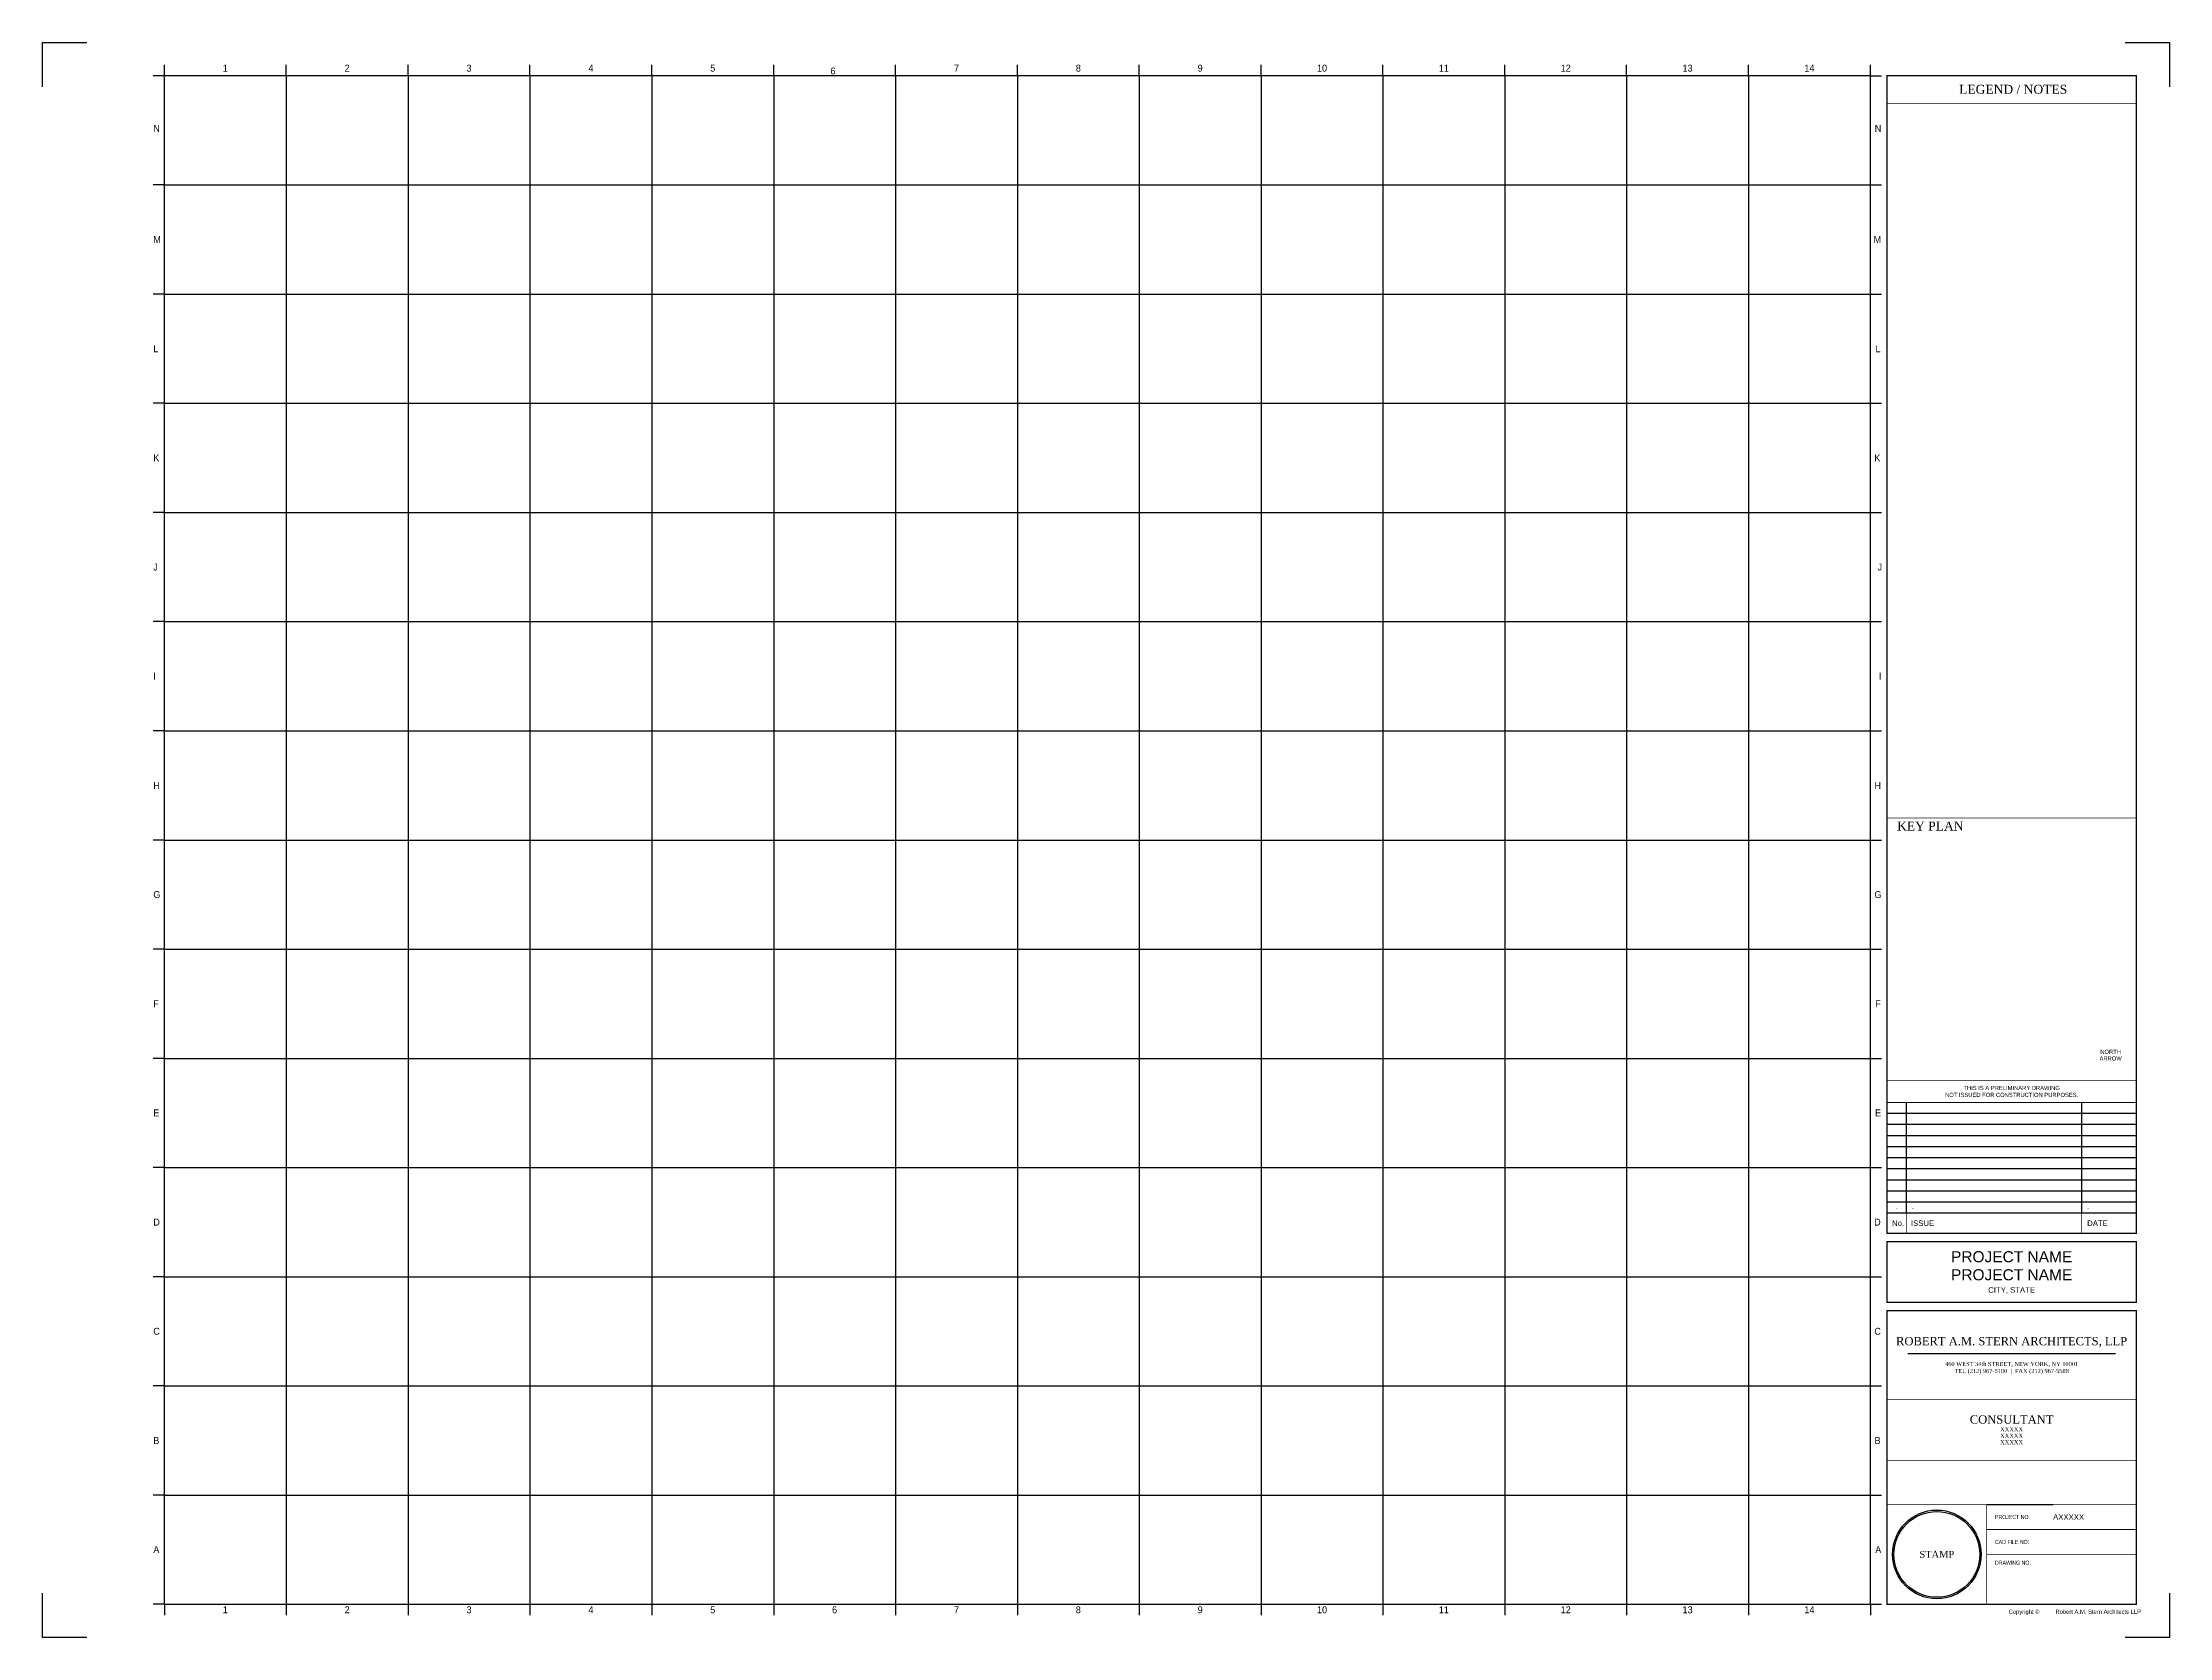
# Model space of a CAD drawing. Header units: inches. Extents: x 0 to 48, y 0 to 36.
import ezdxf
from ezdxf.enums import TextEntityAlignment as Align

# ---------------------------------------------------------------- set-up
doc = ezdxf.new("R2010")
doc.units = ezdxf.units.IN
doc.header["$MEASUREMENT"] = 0
doc.linetypes.add('DASHEDX2', pattern=[1.5, 1, -0.5])
for name, color, linetype in [('A-ANNO-NPLT-GRID', 8, 'Continuous'), ('A-ANNO-TTLB', 3, 'Continuous'), ('A-ANNO-TTLB-NFC', 3, 'Continuous')]:
    doc.layers.add(name, color=color, linetype=linetype)
doc.styles.add('Sans', font='swissl.ttf')
doc.styles.add('SansAttr', font='swisscl.ttf')
doc.styles.get("Standard").update_dxf_attribs({"font": 'Dotum.ttf'})
doc.styles.add('TIMES', font='times.ttf', dxfattribs={"height": 0.125})

# ---------------------------------------------------------------- blocks, each defined once
blk = doc.blocks.new('TB_ISSUANCE INDEX')
at = {"layer": 'DEFPOINTS', "color": 8}
for p, q in [((5.625, 0), (0, 0)), ((0.438, 0), (0.438, 0.25)), ((4.394, 0), (4.394, 0.25))]:
    blk.add_line(p, q, dxfattribs=at)
blk.add_attdef('NO', text='', height=0.0938).set_placement((0.219, 0.125), align=Align.MIDDLE_CENTER)
for tag, p in [('ISSUEDFOR', (0.562, 0.125)), ('ISSUEDATE', (4.519, 0.125))]:
    blk.add_attdef(tag, text='', height=0.0938).set_placement(p, align=Align.MIDDLE_LEFT)

msp = doc.modelspace()

# ---------------------------------------------------------------- linework, layer by layer
at = {"layer": 'A-ANNO-NPLT-GRID'}
for p, q in [((5.5, 35.25), (5.5, 0.75)), ((8.25, 35.25), (8.25, 0.75)), ((11, 35.25), (11, 0.75)), ((13.75, 35.25), (13.75, 0.75)), ((16.5, 35.25), (16.5, 0.75)), ((19.25, 35.25), (19.25, 0.75)), ((22, 35.25), (22, 0.75)), ((24.75, 35.25), (24.75, 0.75)), ((27.5, 35.25), (27.5, 0.75)), ((30.25, 35.25), (30.25, 0.75)), ((33, 35.25), (33, 0.75)), ((35.75, 35.25), (35.75, 0.75)), ((38.5, 35.25), (38.5, 0.75)), ((2.75, 32.786), (41.25, 32.786)), ((2.75, 30.321), (41.25, 30.321)), ((2.75, 27.857), (41.25, 27.857)), ((2.75, 25.393), (41.25, 25.393)), ((2.75, 22.929), (41.25, 22.929)), ((2.75, 20.464), (41.25, 20.464)), ((2.75, 18), (41.25, 18)), ((2.75, 15.536), (41.25, 15.536)), ((2.75, 13.071), (41.25, 13.071)), ((2.75, 10.607), (41.25, 10.607)), ((2.75, 8.143), (41.25, 8.143)), ((2.75, 5.679), (41.25, 5.679)), ((2.75, 3.214), (41.25, 3.214))]:
    msp.add_line(p, q, dxfattribs=at)
at = {"layer": 'A-ANNO-TTLB'}
for p, q in [((42.095, 6.407), (46.78, 6.407)), ((43.875, 3), (45.375, 3))]:
    msp.add_line(p, q, dxfattribs=at)
at = {"layer": 'A-ANNO-TTLB', "color": 5, "flags": 128}
for points in [[(0, 35), (0, 36), (1, 36)], [(47, 36), (48, 36), (48, 35)], [(1, 0), (0, 0), (0, 1)], [(48, 1), (48, 0), (47, 0)]]:
    msp.add_lwpolyline(points, dxfattribs=at)
at = {"layer": 'A-ANNO-TTLB', "const_width": 0.0312, "flags": 128}
for points in [[(41.25, 0.75), (2.75, 0.75), (2.75, 35.25), (41.25, 35.25)], [(41.625, 35.25), (47.25, 35.25), (47.25, 9.125), (41.625, 9.125)], [(41.625, 7.562), (47.25, 7.562), (47.25, 8.937), (41.625, 8.937)], [(47.25, 7.375), (41.625, 7.375), (41.625, 0.75), (47.25, 0.75)]]:
    msp.add_lwpolyline(points, close=True, dxfattribs=at)
at = {"layer": 'A-ANNO-TTLB', "const_width": 0.0156, "flags": 128}
for points in [[(41.625, 34.625), (47.25, 34.625)], [(41.625, 18.5), (47.25, 18.5)], [(41.625, 12.075), (47.25, 12.075)], [(42.063, 9.125), (42.063, 12.075)], [(46.019, 9.125), (46.019, 12.075)], [(41.625, 11.825), (47.25, 11.825)], [(41.625, 11.575), (47.25, 11.575)], [(41.625, 11.325), (47.25, 11.325)], [(41.625, 11.075), (47.25, 11.075)], [(41.625, 10.825), (47.25, 10.825)], [(41.625, 10.575), (47.25, 10.575)], [(41.625, 10.325), (47.25, 10.325)], [(41.625, 10.075), (47.25, 10.075)], [(41.625, 9.825), (47.25, 9.825)], [(41.625, 9.575), (47.25, 9.575)], [(41.625, 5.375), (47.25, 5.375)], [(41.625, 4), (47.25, 4)], [(41.625, 4), (47.25, 4)], [(41.625, 3), (47.25, 3)], [(43.875, 0.75), (43.875, 3)], [(43.875, 2.437), (47.25, 2.437)], [(43.875, 1.875), (47.25, 1.875)]]:
    msp.add_lwpolyline(points, dxfattribs=at)
at = {"layer": 'A-ANNO-TTLB-NFC', "const_width": 0.0156, "flags": 128}
msp.add_lwpolyline([(41.625, 12.575), (47.25, 12.575)], dxfattribs=at)
at = {"layer": 'DEFPOINTS'}
for p, q in [((2.75, 35.25), (2.5, 35.25)), ((2.75, 35.25), (2.75, 35.5)), ((5.5, 35.25), (5.5, 35.5)), ((8.25, 35.25), (8.25, 35.5)), ((11, 35.25), (11, 35.5)), ((13.75, 35.25), (13.75, 35.5)), ((16.5, 35.25), (16.5, 35.5)), ((19.25, 35.25), (19.25, 35.5)), ((22, 35.25), (22, 35.5)), ((24.75, 35.25), (24.75, 35.5)), ((27.5, 35.25), (27.5, 35.5)), ((30.25, 35.25), (30.25, 35.5)), ((33, 35.25), (33, 35.5)), ((35.75, 35.25), (35.75, 35.5)), ((38.5, 35.25), (38.5, 35.5)), ((41.25, 35.25), (41.25, 35.5)), ((41.25, 35.25), (41.25, 35.5)), ((41.25, 35.25), (41.5, 35.25)), ((2.75, 32.786), (2.5, 32.786)), ((41.25, 32.786), (41.5, 32.786)), ((2.75, 30.321), (2.5, 30.321)), ((41.25, 30.321), (41.5, 30.321)), ((2.75, 27.857), (2.5, 27.857)), ((41.25, 27.857), (41.5, 27.857)), ((2.75, 25.393), (2.5, 25.393)), ((41.25, 25.393), (41.5, 25.393)), ((2.75, 22.929), (2.5, 22.929)), ((41.25, 22.929), (41.5, 22.929)), ((2.75, 20.464), (2.5, 20.464)), ((41.25, 20.464), (41.5, 20.464)), ((2.75, 18), (2.5, 18)), ((41.25, 18), (41.5, 18)), ((2.75, 15.536), (2.5, 15.536)), ((41.25, 15.536), (41.5, 15.536)), ((2.75, 13.071), (2.5, 13.071)), ((41.25, 13.071), (41.5, 13.071)), ((2.75, 10.607), (2.5, 10.607)), ((41.25, 10.607), (41.5, 10.607)), ((2.75, 8.143), (2.5, 8.143)), ((41.25, 8.143), (41.5, 8.143)), ((2.75, 5.679), (2.5, 5.679)), ((41.25, 5.679), (41.5, 5.679)), ((2.75, 3.214), (2.5, 3.214)), ((41.25, 3.214), (41.5, 3.214)), ((2.75, 0.75), (2.5, 0.75)), ((2.75, 0.75), (2.75, 0.5)), ((5.5, 0.75), (5.5, 0.5)), ((8.25, 0.75), (8.25, 0.5)), ((11, 0.75), (11, 0.5)), ((13.75, 0.75), (13.75, 0.5)), ((16.5, 0.75), (16.5, 0.5)), ((19.25, 0.75), (19.25, 0.5)), ((22, 0.75), (22, 0.5)), ((24.75, 0.75), (24.75, 0.5)), ((27.5, 0.75), (27.5, 0.5)), ((30.25, 0.75), (30.25, 0.5)), ((33, 0.75), (33, 0.5)), ((35.75, 0.75), (35.75, 0.5)), ((38.5, 0.75), (38.5, 0.5)), ((41.25, 0.75), (41.25, 0.5)), ((41.25, 0.75), (41.5, 0.75))]:
    msp.add_line(p, q, dxfattribs=at)
for radius in [1, 0.969]:
    msp.add_circle((42.75, 1.875), radius, dxfattribs=at)

# ---------------------------------------------------------------- block references
at = {"layer": 'A-ANNO-TTLB'}
for p in [(41.625, 11.825), (41.625, 11.575), (41.625, 11.325), (41.625, 11.075), (41.625, 10.825), (41.625, 10.575), (41.625, 10.325), (41.625, 10.075), (41.625, 9.825)]:
    msp.add_blockref('TB_ISSUANCE INDEX', p, dxfattribs=at)
at = {"layer": 'DEFPOINTS'}
msp.add_blockref('TB_ISSUANCE INDEX', (41.625, 9.575), dxfattribs=at).add_auto_attribs({'ISSUEDATE': '-', 'ISSUEDFOR': '-', 'NO': '-'})

# ---------------------------------------------------------------- texts
at = {"layer": 'A-ANNO-TTLB', "style": 'TIMES'}
for s, height, p in [('LEGEND / NOTES', 0.20187, (43.253, 34.844)), ('KEY PLAN', 0.2019, (41.852, 18.214))]:
    msp.add_text(s, height=height, dxfattribs=at).set_placement(p)
at = {"layer": 'A-ANNO-TTLB', "style": 'Sans'}
for s, p in [('No.', (41.875, 9.35)), ('ISSUE', (42.428, 9.35)), ('DATE', (46.376, 9.35))]:
    msp.add_text(s, height=0.125, dxfattribs=at).set_placement(p, align=Align.MIDDLE)
at = {"layer": 'A-ANNO-TTLB', "style": 'TIMES'}
for s, height, p in [('ROBERT A.M. STERN ARCHITECTS, LLP', 0.1875, (44.438, 6.595)), ('460 WEST 34th STREET, NEW YORK, NY 10001', 0.09375, (44.438, 6.126)), ('TEL (212) 967-5100  |  FAX (212) 967-5588', 0.09375, (44.438, 5.968))]:
    msp.add_text(s, height=height, dxfattribs=at).set_placement(p, align=Align.CENTER)
at = {"layer": 'A-ANNO-TTLB', "char_height": 0.09375, "width": 1.25257, "attachment_point": 4, "style": 'SansAttr'}
for s, insert in [('PROJECT NO:', (44.063, 2.719)), ('CAD FILE NO:', (44.063, 2.156)), ('DRAWING NO:', (44.063, 1.686))]:
    msp.add_mtext(s, dxfattribs=dict(at, insert=insert))
at = {"layer": 'A-ANNO-TTLB', "linetype": 'DASHEDX2', "insert": (44.371, 0.627), "char_height": 0.09375, "width": 4.02172, "attachment_point": 1, "style": 'Sans'}
msp.add_mtext('Copyright {\\C256;©}          Robert A.M. Stern Architects LLP', dxfattribs=at)
at = {"layer": 'A-ANNO-TTLB-NFC', "insert": (44.438, 12.325), "char_height": 0.125, "attachment_point": 5, "style": 'Sans'}
msp.add_mtext_dynamic_manual_height_columns('{\\H0.75x;THIS IS A PRELIMINARY DRAWING\\PNOT ISSUED FOR CONSTRUCTION PURPOSES.}', width=3.24892, gutter_width=1.016, heights=[0], dxfattribs=at)
at = {"layer": 'DEFPOINTS'}
for s, height, p in [('1', 0.156, (4.125, 35.5)), ('2', 0.156, (6.875, 35.5)), ('3', 0.156, (9.625, 35.5)), ('4', 0.156, (12.375, 35.5)), ('5', 0.156, (15.125, 35.5)), ('6', 0.156, (17.839, 35.437)), ('7', 0.156, (20.625, 35.5)), ('8', 0.156, (23.375, 35.5)), ('9', 0.156, (26.125, 35.5)), ('10', 0.1562, (28.875, 35.5)), ('11', 0.1562, (31.625, 35.5)), ('12', 0.1562, (34.375, 35.5)), ('13', 0.1562, (37.125, 35.5)), ('14', 0.1562, (39.875, 35.5))]:
    msp.add_text(s, height=height, dxfattribs=at).set_placement(p, align=Align.TOP_CENTER)
for s, p in [('N', (2.5, 34.062)), ('N', (41.349, 34.062)), ('M', (2.5, 31.554)), ('M', (41.324, 31.554)), ('L', (2.5, 29.089)), ('L', (41.365, 29.089)), ('K', (2.5, 26.625)), ('K', (41.339, 26.625)), ('J', (2.5, 24.161)), ('J', (41.413, 24.161)), ('I', (2.5, 21.696)), ('I', (41.441, 21.696)), ('H', (2.5, 19.232)), ('H', (41.342, 19.232)), ('G', (2.5, 16.768)), ('G', (41.342, 16.768)), ('F', (2.5, 14.304)), ('F', (41.36, 14.304)), ('E', (2.5, 11.839)), ('E', (41.354, 11.839)), ('D', (2.5, 9.375)), ('D', (41.336, 9.375)), ('C', (2.5, 6.911)), ('C', (41.34, 6.911)), ('B', (2.5, 4.446)), ('B', (41.345, 4.446)), ('A', (2.5, 1.982)), ('A', (41.36, 1.982))]:
    msp.add_text(s, height=0.156, dxfattribs=at).set_placement(p, align=Align.MIDDLE_LEFT)
for s, height, style, p in [('ARROW', 0.0938, 'Sans', (46.672, 13.023)), ('NORTH', 0.0938, 'Sans', (46.672, 13.172)), ('PROJECT NAME', 0.25, 'Sans', (44.438, 8.469)), ('PROJECT NAME', 0.25, 'Sans', (44.438, 8.062)), ('CITY, STATE', 0.125, 'Sans', (44.438, 7.781)), ('CONSULTANT', 0.1875, 'TIMES', (44.438, 4.827)), ('XXXXX', 0.0938, 'TIMES', (44.438, 4.652)), ('XXXXX', 0.0938, 'TIMES', (44.438, 4.509)), ('XXXXX', 0.0938, 'TIMES', (44.438, 4.36))]:
    msp.add_text(s, height=height, dxfattribs=dict(at, style=style)).set_placement(p, align=Align.CENTER)
for s, height, p in [('1', 0.156, (4.125, 0.5)), ('2', 0.156, (6.875, 0.5)), ('3', 0.156, (9.625, 0.5)), ('4', 0.156, (12.375, 0.5)), ('5', 0.156, (15.125, 0.5)), ('6', 0.156, (17.875, 0.5)), ('7', 0.156, (20.625, 0.5)), ('8', 0.156, (23.375, 0.5)), ('9', 0.156, (26.125, 0.5)), ('10', 0.1562, (28.875, 0.5)), ('11', 0.1562, (31.625, 0.5)), ('12', 0.1562, (34.375, 0.5)), ('13', 0.1562, (37.125, 0.5)), ('14', 0.1562, (39.875, 0.5))]:
    msp.add_text(s, height=height, dxfattribs=at).set_placement(p, align=Align.BOTTOM_CENTER)
for s, insert, char_height, width, attachment_point, style in [('AXXXXX', (45.375, 2.719), 0.125, 1.875, 4, 'Sans'), ('STAMP', (42.75, 1.875), 0.1562, 1.41114, 5, 'TIMES')]:
    msp.add_mtext(s, dxfattribs=dict(at, insert=insert, char_height=char_height, width=width, attachment_point=attachment_point, style=style))

doc.saveas('drawing.dxf')
